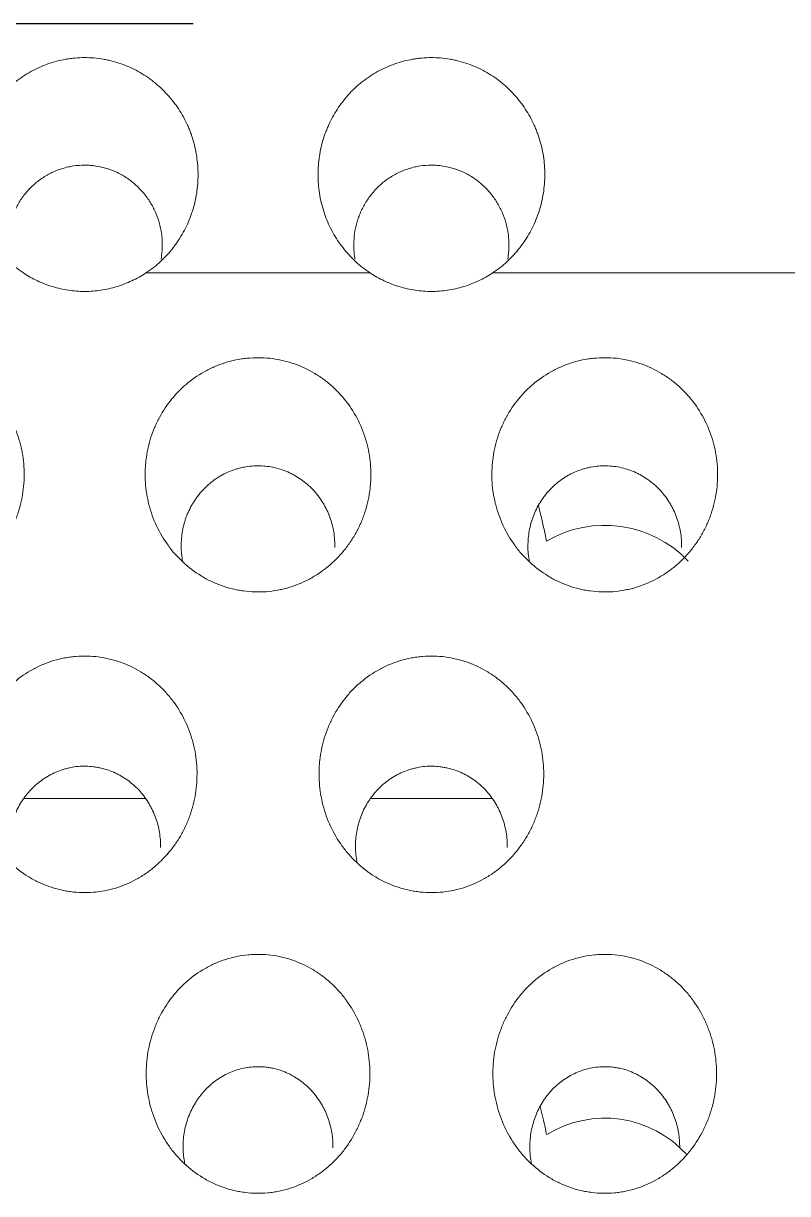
# Model space of a CAD drawing. Header units: inches. Extents: x 3778 to 56227, y -16914 to 35091.
# Drawn here: x 42425.09 to 42431.67, y -12669.03 to -12658.95 of the extents above; entities that cross this region are included whole.
import ezdxf

# ---------------------------------------------------------------- set-up
doc = ezdxf.new("R2010")
doc.units = ezdxf.units.IN
doc.header["$LTSCALE"] = 100
doc.header["$MEASUREMENT"] = 0
doc.linetypes.add('DH-HID2', pattern=[1.2, 0.8, -0.4])
doc.layers.add('2-con', color=2, linetype='Continuous')
doc.layers.add('FU-FURM', color=251, linetype='DH-HID2')
doc.layers.add('mark-B', color=2, linetype='Continuous', lineweight=20)

# ---------------------------------------------------------------- blocks, each defined once
blk = doc.blocks.new('cjscjdeh')
at = {"layer": 'FU-FURM', "color": 8}
blk.add_line((149349.517, 68184.885), (151549.517, 68184.885), dxfattribs=at)
blk = doc.blocks.new('무풍1WAY 대형')
at = {"layer": 'mark-B'}
for p, q in [((255.969, -413.326), (254.928, -413.326)), ((258.956, -413.326), (257.916, -413.326))]:
    blk.add_line(p, q, dxfattribs=at)
for centre, major_axis, start_param, end_param in [((253.954, -409.572), (0, -1.002), 5.467013, 6.822923), ((253.954, -414.633), (0, -1.045), 5.495241, 6.799449)]:
    blk.add_ellipse(centre, major_axis=major_axis, ratio=0.971746, start_param=start_param, end_param=end_param, dxfattribs=at)
for points, knots in [([(254.717, -410.329), (254.756, -410.383), (254.788, -410.439), (254.843, -410.556), (254.865, -410.617), (254.899, -410.744), (254.909, -410.808), (254.917, -410.905), (254.918, -410.938), (254.917, -410.987), (254.917, -411.003), (254.915, -411.036), (254.914, -411.052), (254.906, -411.133), (254.893, -411.197), (254.866, -411.29), (254.856, -411.321), (254.832, -411.382), (254.819, -411.412), (254.775, -411.5), (254.741, -411.555), (254.682, -411.632), (254.661, -411.657), (254.627, -411.693), (254.616, -411.705), (254.592, -411.727), (254.58, -411.739), (254.519, -411.792), (254.466, -411.83), (254.396, -411.87), (254.381, -411.878), (254.352, -411.893), (254.337, -411.9), (254.292, -411.92), (254.261, -411.931), (254.169, -411.961), (254.105, -411.974), (254.023, -411.981), (254.006, -411.983), (253.974, -411.984), (253.957, -411.984), (253.909, -411.983), (253.844, -411.979), (253.779, -411.968), (253.731, -411.956), (253.715, -411.952), (253.684, -411.943), (253.668, -411.938), (253.591, -411.911), (253.532, -411.883), (253.462, -411.841), (253.449, -411.832), (253.421, -411.814), (253.381, -411.785), (253.319, -411.733), (253.274, -411.686), (253.23, -411.637), (253.21, -411.611), (253.152, -411.532), (253.119, -411.476), (253.085, -411.402), (253.078, -411.387), (253.066, -411.357), (253.06, -411.342), (253.043, -411.295), (253.033, -411.264), (253.009, -411.17), (252.998, -411.106), (252.991, -411.008), (252.99, -410.975), (252.991, -410.91), (252.993, -410.877), (253.003, -410.781), (253.015, -410.717), (253.038, -410.638), (253.043, -410.622), (253.053, -410.591), (253.07, -410.545), (253.09, -410.501), (253.133, -410.414), (253.168, -410.359), (253.228, -410.28), (253.249, -410.255), (253.293, -410.208), (253.339, -410.162), (253.39, -410.122), (253.43, -410.093), (253.443, -410.084), (253.471, -410.066), (253.485, -410.057), (253.556, -410.017), (253.615, -409.99), (253.708, -409.96), (253.74, -409.952), (253.788, -409.942), (253.804, -409.939), (253.837, -409.934), (253.853, -409.932), (253.934, -409.925), (253.999, -409.925), (254.081, -409.936), (254.097, -409.938), (254.129, -409.944), (254.177, -409.954), (254.256, -409.977), (254.316, -410.002), (254.36, -410.023), (254.375, -410.03), (254.404, -410.046), (254.418, -410.054), (254.488, -410.097), (254.539, -410.137), (254.611, -410.204), (254.634, -410.227), (254.678, -410.277), (254.698, -410.302), (254.717, -410.329)], [0, 0, 0, 0, 0.03125, 0.03125, 0.0625, 0.0625, 0.09375, 0.09375, 0.109375, 0.109375, 0.117188, 0.117188, 0.125, 0.125, 0.15625, 0.15625, 0.171875, 0.171875, 0.1875, 0.1875, 0.21875, 0.21875, 0.234375, 0.234375, 0.242188, 0.242188, 0.25, 0.25, 0.28125, 0.28125, 0.289063, 0.289063, 0.296875, 0.296875, 0.3125, 0.3125, 0.34375, 0.34375, 0.351563, 0.351563, 0.359375, 0.359375, 0.375, 0.390625, 0.390625, 0.398438, 0.398438, 0.40625, 0.40625, 0.4375, 0.4375, 0.445313, 0.445313, 0.453125, 0.46875, 0.484375, 0.484375, 0.5, 0.5, 0.53125, 0.53125, 0.539063, 0.539063, 0.546875, 0.546875, 0.5625, 0.5625, 0.59375, 0.59375, 0.609375, 0.609375, 0.625, 0.625, 0.65625, 0.65625, 0.664063, 0.664063, 0.671875, 0.6875, 0.6875, 0.71875, 0.71875, 0.734375, 0.734375, 0.75, 0.765625, 0.765625, 0.773438, 0.773438, 0.78125, 0.78125, 0.8125, 0.8125, 0.828125, 0.828125, 0.835938, 0.835938, 0.84375, 0.84375, 0.875, 0.875, 0.882813, 0.882813, 0.890625, 0.90625, 0.921875, 0.921875, 0.929688, 0.929688, 0.9375, 0.9375, 0.96875, 0.96875, 0.984375, 0.984375, 1, 1, 1, 1]), ([(257.705, -410.329), (257.743, -410.383), (257.776, -410.439), (257.831, -410.556), (257.853, -410.617), (257.886, -410.744), (257.897, -410.808), (257.904, -410.905), (257.906, -410.938), (257.905, -410.987), (257.904, -411.003), (257.903, -411.036), (257.901, -411.052), (257.893, -411.133), (257.881, -411.197), (257.854, -411.29), (257.844, -411.321), (257.82, -411.382), (257.807, -411.412), (257.763, -411.5), (257.729, -411.555), (257.669, -411.632), (257.648, -411.657), (257.615, -411.693), (257.603, -411.705), (257.58, -411.727), (257.568, -411.739), (257.507, -411.792), (257.454, -411.83), (257.383, -411.87), (257.369, -411.878), (257.34, -411.893), (257.325, -411.9), (257.28, -411.92), (257.249, -411.931), (257.156, -411.961), (257.092, -411.974), (257.01, -411.981), (256.994, -411.983), (256.961, -411.984), (256.945, -411.984), (256.896, -411.983), (256.831, -411.979), (256.767, -411.968), (256.719, -411.956), (256.703, -411.952), (256.671, -411.943), (256.656, -411.938), (256.579, -411.911), (256.52, -411.883), (256.45, -411.841), (256.436, -411.832), (256.409, -411.814), (256.369, -411.785), (256.307, -411.733), (256.261, -411.686), (256.218, -411.637), (256.197, -411.611), (256.14, -411.532), (256.107, -411.476), (256.072, -411.402), (256.066, -411.387), (256.053, -411.357), (256.047, -411.342), (256.031, -411.295), (256.021, -411.264), (255.996, -411.17), (255.986, -411.106), (255.978, -411.008), (255.977, -410.975), (255.978, -410.91), (255.98, -410.877), (255.99, -410.781), (256.003, -410.717), (256.025, -410.638), (256.03, -410.622), (256.041, -410.591), (256.058, -410.545), (256.078, -410.501), (256.121, -410.414), (256.155, -410.359), (256.215, -410.28), (256.236, -410.255), (256.28, -410.208), (256.327, -410.162), (256.377, -410.122), (256.417, -410.093), (256.431, -410.084), (256.458, -410.066), (256.472, -410.057), (256.543, -410.017), (256.603, -409.99), (256.696, -409.96), (256.727, -409.952), (256.776, -409.942), (256.792, -409.939), (256.824, -409.934), (256.841, -409.932), (256.922, -409.925), (256.987, -409.925), (257.068, -409.936), (257.085, -409.938), (257.117, -409.944), (257.165, -409.954), (257.243, -409.977), (257.303, -410.002), (257.348, -410.023), (257.362, -410.03), (257.391, -410.046), (257.406, -410.054), (257.475, -410.097), (257.527, -410.137), (257.599, -410.204), (257.622, -410.227), (257.665, -410.277), (257.686, -410.302), (257.705, -410.329)], [0, 0, 0, 0, 0.03125, 0.03125, 0.0625, 0.0625, 0.09375, 0.09375, 0.109375, 0.109375, 0.117188, 0.117188, 0.125, 0.125, 0.15625, 0.15625, 0.171875, 0.171875, 0.1875, 0.1875, 0.21875, 0.21875, 0.234375, 0.234375, 0.242188, 0.242188, 0.25, 0.25, 0.28125, 0.28125, 0.289063, 0.289063, 0.296875, 0.296875, 0.3125, 0.3125, 0.34375, 0.34375, 0.351563, 0.351563, 0.359375, 0.359375, 0.375, 0.390625, 0.390625, 0.398438, 0.398438, 0.40625, 0.40625, 0.4375, 0.4375, 0.445313, 0.445313, 0.453125, 0.46875, 0.484375, 0.484375, 0.5, 0.5, 0.53125, 0.53125, 0.539062, 0.539062, 0.546875, 0.546875, 0.5625, 0.5625, 0.59375, 0.59375, 0.609375, 0.609375, 0.625, 0.625, 0.65625, 0.65625, 0.664063, 0.664063, 0.671875, 0.6875, 0.6875, 0.71875, 0.71875, 0.734375, 0.734375, 0.75, 0.765625, 0.765625, 0.773438, 0.773438, 0.78125, 0.78125, 0.8125, 0.8125, 0.828125, 0.828125, 0.835938, 0.835938, 0.84375, 0.84375, 0.875, 0.875, 0.882813, 0.882813, 0.890625, 0.90625, 0.921875, 0.921875, 0.929688, 0.929688, 0.9375, 0.9375, 0.96875, 0.96875, 0.984375, 0.984375, 1, 1, 1, 1]), ([(254.585, -410.18), (254.587, -410.187), (254.588, -410.194), (254.593, -410.222), (254.596, -410.244), (254.598, -410.277), (254.599, -410.288), (254.6, -410.31), (254.6, -410.321), (254.6, -410.376), (254.595, -410.419), (254.583, -410.483), (254.578, -410.505), (254.566, -410.547), (254.559, -410.568), (254.536, -410.629), (254.517, -410.668), (254.488, -410.715), (254.482, -410.724), (254.47, -410.742), (254.464, -410.751), (254.444, -410.777), (254.43, -410.794), (254.385, -410.842), (254.353, -410.871), (254.3, -410.91), (254.281, -410.922), (254.243, -410.944), (254.204, -410.964), (254.164, -410.98), (254.122, -410.993), (254.101, -410.999), (254.036, -411.013), (253.992, -411.017), (253.927, -411.017), (253.905, -411.015), (253.872, -411.011), (253.861, -411.01), (253.839, -411.006), (253.829, -411.004), (253.775, -410.992), (253.734, -410.977), (253.684, -410.954), (253.674, -410.949), (253.655, -410.938), (253.626, -410.922), (253.581, -410.891), (253.547, -410.863), (253.515, -410.833), (253.499, -410.818), (253.456, -410.768), (253.43, -410.733), (253.402, -410.686), (253.397, -410.676), (253.387, -410.657), (253.382, -410.647), (253.368, -410.617), (253.359, -410.597), (253.337, -410.535), (253.326, -410.493), (253.315, -410.428), (253.312, -410.406), (253.309, -410.362), (253.308, -410.34), (253.308, -410.318)], [0, 0, 0, 0, 0.009671, 0.009671, 0.038799, 0.038799, 0.053362, 0.053362, 0.067926, 0.067926, 0.12618, 0.12618, 0.155308, 0.155308, 0.184435, 0.184435, 0.24269, 0.24269, 0.257253, 0.257253, 0.271817, 0.271817, 0.300944, 0.300944, 0.359199, 0.359199, 0.388326, 0.388326, 0.417454, 0.446581, 0.446581, 0.475708, 0.475708, 0.533963, 0.533963, 0.56309, 0.56309, 0.577654, 0.577654, 0.592218, 0.592218, 0.650472, 0.650472, 0.665036, 0.665036, 0.6796, 0.708727, 0.737854, 0.737854, 0.766981, 0.766981, 0.825236, 0.825236, 0.8398, 0.8398, 0.854363, 0.854363, 0.883491, 0.883491, 0.941745, 0.941745, 0.970873, 0.970873, 1, 1, 1, 1]), ([(257.573, -410.18), (257.574, -410.187), (257.575, -410.194), (257.58, -410.222), (257.583, -410.244), (257.586, -410.277), (257.586, -410.288), (257.587, -410.31), (257.587, -410.321), (257.587, -410.376), (257.583, -410.419), (257.571, -410.483), (257.566, -410.505), (257.554, -410.547), (257.547, -410.568), (257.524, -410.629), (257.504, -410.668), (257.476, -410.715), (257.47, -410.724), (257.458, -410.742), (257.451, -410.751), (257.431, -410.777), (257.417, -410.794), (257.373, -410.842), (257.341, -410.871), (257.287, -410.91), (257.269, -410.922), (257.231, -410.944), (257.192, -410.964), (257.151, -410.98), (257.11, -410.993), (257.088, -410.999), (257.023, -411.013), (256.98, -411.017), (256.914, -411.017), (256.892, -411.015), (256.86, -411.011), (256.849, -411.01), (256.827, -411.006), (256.816, -411.004), (256.763, -410.992), (256.721, -410.977), (256.672, -410.954), (256.662, -410.949), (256.642, -410.938), (256.614, -410.922), (256.568, -410.891), (256.535, -410.863), (256.502, -410.833), (256.487, -410.818), (256.443, -410.768), (256.418, -410.733), (256.39, -410.686), (256.384, -410.676), (256.374, -410.657), (256.369, -410.647), (256.355, -410.617), (256.347, -410.597), (256.325, -410.535), (256.313, -410.493), (256.302, -410.428), (256.3, -410.406), (256.296, -410.362), (256.295, -410.34), (256.296, -410.318)], [0, 0, 0, 0, 0.009669, 0.009669, 0.038797, 0.038797, 0.053361, 0.053361, 0.067924, 0.067924, 0.126179, 0.126179, 0.155306, 0.155306, 0.184434, 0.184434, 0.242688, 0.242688, 0.257252, 0.257252, 0.271816, 0.271816, 0.300943, 0.300943, 0.359198, 0.359198, 0.388325, 0.388325, 0.417453, 0.44658, 0.44658, 0.475707, 0.475707, 0.533962, 0.533962, 0.563089, 0.563089, 0.577653, 0.577653, 0.592217, 0.592217, 0.650472, 0.650472, 0.665035, 0.665035, 0.679599, 0.708726, 0.737854, 0.737854, 0.766981, 0.766981, 0.825236, 0.825236, 0.839799, 0.839799, 0.854363, 0.854363, 0.883491, 0.883491, 0.941745, 0.941745, 0.970873, 0.970873, 1, 1, 1, 1]), ([(254.455, -410.432), (254.462, -410.465), (254.469, -410.499), (254.484, -410.563), (254.491, -410.595), (254.502, -410.64), (254.506, -410.655), (254.509, -410.669)], [0, 0, 0, 0, 0.403898, 0.403898, 0.807796, 0.807796, 1, 1, 1, 1]), ([(256.218, -412.919), (256.257, -412.972), (256.289, -413.028), (256.344, -413.145), (256.366, -413.206), (256.39, -413.301), (256.397, -413.333), (256.407, -413.397), (256.415, -413.461), (256.416, -413.526), (256.415, -413.574), (256.415, -413.591), (256.413, -413.623), (256.411, -413.639), (256.402, -413.72), (256.389, -413.784), (256.361, -413.876), (256.35, -413.907), (256.332, -413.952), (256.325, -413.967), (256.311, -413.997), (256.304, -414.011), (256.267, -414.083), (256.231, -414.137), (256.171, -414.213), (256.15, -414.238), (256.115, -414.273), (256.104, -414.284), (256.08, -414.307), (256.068, -414.317), (256.006, -414.37), (255.952, -414.406), (255.881, -414.445), (255.866, -414.453), (255.837, -414.467), (255.822, -414.474), (255.777, -414.493), (255.715, -414.515), (255.652, -414.53), (255.604, -414.539), (255.588, -414.542), (255.556, -414.546), (255.54, -414.548), (255.458, -414.555), (255.393, -414.553), (255.296, -414.54), (255.264, -414.534), (255.216, -414.523), (255.2, -414.519), (255.169, -414.509), (255.153, -414.504), (255.077, -414.477), (255.018, -414.45), (254.948, -414.407), (254.934, -414.398), (254.907, -414.38), (254.867, -414.351), (254.805, -414.299), (254.76, -414.253), (254.728, -414.216), (254.717, -414.204), (254.697, -414.178), (254.687, -414.165), (254.639, -414.099), (254.606, -414.043), (254.565, -413.955), (254.552, -413.925), (254.53, -413.864), (254.521, -413.833), (254.497, -413.738), (254.487, -413.675), (254.48, -413.577), (254.479, -413.544), (254.481, -413.479), (254.483, -413.447), (254.494, -413.351), (254.507, -413.288), (254.531, -413.209), (254.536, -413.194), (254.547, -413.163), (254.564, -413.118), (254.598, -413.044), (254.631, -412.988), (254.657, -412.948), (254.667, -412.934), (254.686, -412.908), (254.695, -412.895), (254.746, -412.83), (254.791, -412.784), (254.865, -412.721), (254.891, -412.701), (254.931, -412.673), (254.945, -412.664), (254.973, -412.647), (254.987, -412.639), (255.059, -412.599), (255.118, -412.574), (255.211, -412.546), (255.243, -412.538), (255.308, -412.526), (255.34, -412.521), (255.437, -412.513), (255.502, -412.515), (255.584, -412.526), (255.6, -412.528), (255.632, -412.534), (255.68, -412.544), (255.758, -412.568), (255.818, -412.593), (255.862, -412.614), (255.877, -412.621), (255.906, -412.637), (255.92, -412.645), (255.989, -412.688), (256.041, -412.727), (256.112, -412.794), (256.135, -412.818), (256.179, -412.867), (256.199, -412.893), (256.218, -412.919)], [0, 0, 0, 0, 0.03125, 0.03125, 0.0625, 0.0625, 0.078125, 0.078125, 0.09375, 0.109375, 0.109375, 0.117187, 0.117187, 0.125, 0.125, 0.15625, 0.15625, 0.171875, 0.171875, 0.179687, 0.179687, 0.1875, 0.1875, 0.21875, 0.21875, 0.234375, 0.234375, 0.242187, 0.242187, 0.25, 0.25, 0.28125, 0.28125, 0.289062, 0.289062, 0.296875, 0.296875, 0.3125, 0.328125, 0.328125, 0.335937, 0.335937, 0.34375, 0.34375, 0.375, 0.375, 0.390625, 0.390625, 0.398437, 0.398437, 0.40625, 0.40625, 0.4375, 0.4375, 0.445313, 0.445313, 0.453125, 0.46875, 0.484375, 0.484375, 0.492188, 0.492188, 0.5, 0.5, 0.53125, 0.53125, 0.546875, 0.546875, 0.5625, 0.5625, 0.59375, 0.59375, 0.609375, 0.609375, 0.625, 0.625, 0.65625, 0.65625, 0.664063, 0.664063, 0.671875, 0.6875, 0.703125, 0.703125, 0.710938, 0.710938, 0.71875, 0.71875, 0.75, 0.75, 0.765625, 0.765625, 0.773438, 0.773438, 0.78125, 0.78125, 0.8125, 0.8125, 0.828125, 0.828125, 0.84375, 0.84375, 0.875, 0.875, 0.882813, 0.882813, 0.890625, 0.90625, 0.921875, 0.921875, 0.929688, 0.929688, 0.9375, 0.9375, 0.96875, 0.96875, 0.984375, 0.984375, 1, 1, 1, 1]), ([(259.206, -412.919), (259.244, -412.972), (259.277, -413.028), (259.331, -413.145), (259.353, -413.206), (259.378, -413.301), (259.384, -413.333), (259.395, -413.397), (259.402, -413.461), (259.404, -413.526), (259.403, -413.574), (259.402, -413.591), (259.4, -413.623), (259.399, -413.639), (259.39, -413.72), (259.377, -413.784), (259.348, -413.876), (259.338, -413.907), (259.319, -413.952), (259.313, -413.967), (259.299, -413.997), (259.292, -414.011), (259.254, -414.083), (259.219, -414.137), (259.159, -414.213), (259.137, -414.238), (259.103, -414.273), (259.091, -414.284), (259.067, -414.307), (259.055, -414.317), (258.993, -414.37), (258.94, -414.406), (258.868, -414.445), (258.854, -414.453), (258.824, -414.467), (258.809, -414.474), (258.764, -414.493), (258.703, -414.515), (258.64, -414.53), (258.592, -414.539), (258.576, -414.542), (258.544, -414.546), (258.527, -414.548), (258.445, -414.555), (258.38, -414.553), (258.284, -414.54), (258.252, -414.534), (258.204, -414.523), (258.188, -414.519), (258.156, -414.509), (258.141, -414.504), (258.064, -414.477), (258.006, -414.45), (257.936, -414.407), (257.922, -414.398), (257.895, -414.38), (257.855, -414.351), (257.793, -414.299), (257.748, -414.253), (257.715, -414.216), (257.705, -414.204), (257.684, -414.178), (257.674, -414.165), (257.626, -414.099), (257.594, -414.043), (257.552, -413.955), (257.54, -413.925), (257.518, -413.864), (257.508, -413.833), (257.484, -413.738), (257.474, -413.675), (257.467, -413.577), (257.467, -413.544), (257.468, -413.479), (257.47, -413.447), (257.481, -413.351), (257.495, -413.288), (257.518, -413.209), (257.523, -413.194), (257.534, -413.163), (257.552, -413.118), (257.586, -413.044), (257.618, -412.988), (257.645, -412.948), (257.654, -412.934), (257.673, -412.908), (257.683, -412.895), (257.734, -412.83), (257.779, -412.784), (257.853, -412.721), (257.878, -412.701), (257.919, -412.673), (257.932, -412.664), (257.96, -412.647), (257.975, -412.639), (258.046, -412.599), (258.106, -412.574), (258.199, -412.546), (258.231, -412.538), (258.295, -412.526), (258.328, -412.521), (258.425, -412.513), (258.49, -412.515), (258.571, -412.526), (258.587, -412.528), (258.62, -412.534), (258.668, -412.544), (258.745, -412.568), (258.805, -412.593), (258.85, -412.614), (258.864, -412.621), (258.893, -412.637), (258.907, -412.645), (258.977, -412.688), (259.028, -412.727), (259.1, -412.794), (259.123, -412.818), (259.166, -412.867), (259.187, -412.893), (259.206, -412.919)], [0, 0, 0, 0, 0.03125, 0.03125, 0.0625, 0.0625, 0.078125, 0.078125, 0.09375, 0.109375, 0.109375, 0.117188, 0.117188, 0.125, 0.125, 0.15625, 0.15625, 0.171875, 0.171875, 0.179688, 0.179688, 0.1875, 0.1875, 0.21875, 0.21875, 0.234375, 0.234375, 0.242188, 0.242188, 0.25, 0.25, 0.28125, 0.28125, 0.289063, 0.289063, 0.296875, 0.296875, 0.3125, 0.328125, 0.328125, 0.335938, 0.335938, 0.34375, 0.34375, 0.375, 0.375, 0.390625, 0.390625, 0.398438, 0.398438, 0.40625, 0.40625, 0.4375, 0.4375, 0.445313, 0.445313, 0.453125, 0.46875, 0.484375, 0.484375, 0.492188, 0.492188, 0.5, 0.5, 0.53125, 0.53125, 0.546875, 0.546875, 0.5625, 0.5625, 0.59375, 0.59375, 0.609375, 0.609375, 0.625, 0.625, 0.65625, 0.65625, 0.664063, 0.664063, 0.671875, 0.6875, 0.703125, 0.703125, 0.710938, 0.710938, 0.71875, 0.71875, 0.75, 0.75, 0.765625, 0.765625, 0.773438, 0.773438, 0.78125, 0.78125, 0.8125, 0.8125, 0.828125, 0.828125, 0.84375, 0.84375, 0.875, 0.875, 0.882813, 0.882813, 0.890625, 0.90625, 0.921875, 0.921875, 0.929688, 0.929688, 0.9375, 0.9375, 0.96875, 0.96875, 0.984375, 0.984375, 1, 1, 1, 1]), ([(256.088, -412.771), (256.089, -412.778), (256.09, -412.786), (256.095, -412.815), (256.098, -412.837), (256.101, -412.881), (256.102, -412.903), (256.101, -412.969), (256.097, -413.012), (256.084, -413.077), (256.079, -413.098), (256.066, -413.141), (256.059, -413.162), (256.035, -413.223), (256.015, -413.262), (255.985, -413.308), (255.979, -413.317), (255.967, -413.335), (255.96, -413.344), (255.94, -413.37), (255.925, -413.387), (255.88, -413.435), (255.847, -413.463), (255.793, -413.501), (255.774, -413.513), (255.735, -413.535), (255.696, -413.554), (255.655, -413.569), (255.623, -413.579), (255.612, -413.582), (255.591, -413.587), (255.58, -413.59), (255.526, -413.601), (255.482, -413.605), (255.416, -413.604), (255.394, -413.602), (255.361, -413.598), (255.35, -413.596), (255.328, -413.592), (255.317, -413.59), (255.264, -413.578), (255.222, -413.563), (255.172, -413.54), (255.162, -413.535), (255.142, -413.525), (255.113, -413.508), (255.068, -413.478), (255.034, -413.449), (255.001, -413.42), (254.986, -413.404), (254.942, -413.354), (254.916, -413.319), (254.888, -413.272), (254.882, -413.262), (254.872, -413.243), (254.867, -413.233), (254.853, -413.203), (254.844, -413.182), (254.822, -413.121), (254.811, -413.078), (254.8, -413.013), (254.797, -412.991), (254.794, -412.947), (254.793, -412.925), (254.794, -412.903)], [0, 0, 0, 0, 0.010161, 0.010161, 0.039274, 0.039274, 0.068387, 0.068387, 0.126613, 0.126613, 0.155725, 0.155725, 0.184838, 0.184838, 0.243064, 0.243064, 0.257621, 0.257621, 0.272177, 0.272177, 0.30129, 0.30129, 0.359516, 0.359516, 0.388629, 0.388629, 0.417742, 0.446855, 0.446855, 0.461411, 0.461411, 0.475968, 0.475968, 0.534193, 0.534193, 0.563306, 0.563306, 0.577863, 0.577863, 0.592419, 0.592419, 0.650645, 0.650645, 0.665201, 0.665201, 0.679758, 0.708871, 0.737984, 0.737984, 0.767097, 0.767097, 0.825323, 0.825323, 0.839879, 0.839879, 0.854435, 0.854435, 0.883548, 0.883548, 0.941774, 0.941774, 0.970887, 0.970887, 1, 1, 1, 1]), ([(259.075, -412.771), (259.077, -412.778), (259.078, -412.786), (259.083, -412.815), (259.086, -412.837), (259.089, -412.881), (259.09, -412.903), (259.089, -412.969), (259.084, -413.012), (259.072, -413.077), (259.066, -413.098), (259.054, -413.141), (259.047, -413.162), (259.022, -413.223), (259.002, -413.262), (258.973, -413.308), (258.967, -413.317), (258.954, -413.335), (258.948, -413.344), (258.927, -413.37), (258.913, -413.387), (258.867, -413.435), (258.834, -413.463), (258.78, -413.501), (258.761, -413.513), (258.723, -413.535), (258.683, -413.554), (258.642, -413.569), (258.611, -413.579), (258.6, -413.582), (258.579, -413.587), (258.568, -413.59), (258.513, -413.601), (258.469, -413.605), (258.403, -413.604), (258.381, -413.602), (258.348, -413.598), (258.337, -413.596), (258.315, -413.592), (258.305, -413.59), (258.251, -413.578), (258.21, -413.563), (258.159, -413.54), (258.149, -413.535), (258.13, -413.525), (258.101, -413.508), (258.055, -413.478), (258.022, -413.449), (257.989, -413.42), (257.973, -413.404), (257.929, -413.354), (257.903, -413.319), (257.875, -413.272), (257.87, -413.262), (257.86, -413.243), (257.855, -413.233), (257.84, -413.203), (257.832, -413.182), (257.809, -413.121), (257.798, -413.078), (257.787, -413.013), (257.785, -412.991), (257.781, -412.947), (257.781, -412.925), (257.781, -412.903)], [0, 0, 0, 0, 0.010161, 0.010161, 0.039274, 0.039274, 0.068387, 0.068387, 0.126613, 0.126613, 0.155725, 0.155725, 0.184838, 0.184838, 0.243064, 0.243064, 0.257621, 0.257621, 0.272177, 0.272177, 0.30129, 0.30129, 0.359516, 0.359516, 0.388629, 0.388629, 0.417742, 0.446855, 0.446855, 0.461411, 0.461411, 0.475968, 0.475968, 0.534193, 0.534193, 0.563306, 0.563306, 0.577863, 0.577863, 0.592419, 0.592419, 0.650645, 0.650645, 0.665201, 0.665201, 0.679758, 0.708871, 0.737984, 0.737984, 0.767097, 0.767097, 0.825323, 0.825323, 0.839879, 0.839879, 0.854435, 0.854435, 0.883548, 0.883548, 0.941774, 0.941774, 0.970887, 0.970887, 1, 1, 1, 1]), ([(254.73, -415.506), (254.768, -415.559), (254.801, -415.615), (254.855, -415.731), (254.877, -415.791), (254.898, -415.87), (254.901, -415.886), (254.908, -415.918), (254.917, -415.966), (254.926, -416.045), (254.927, -416.11), (254.926, -416.158), (254.925, -416.174), (254.923, -416.207), (254.921, -416.223), (254.912, -416.304), (254.898, -416.366), (254.869, -416.458), (254.858, -416.489), (254.839, -416.534), (254.832, -416.548), (254.818, -416.578), (254.811, -416.592), (254.773, -416.663), (254.737, -416.717), (254.675, -416.792), (254.653, -416.816), (254.607, -416.862), (254.583, -416.884), (254.508, -416.945), (254.454, -416.981), (254.368, -417.026), (254.338, -417.04), (254.278, -417.065), (254.216, -417.086), (254.153, -417.101), (254.105, -417.109), (254.089, -417.112), (254.057, -417.116), (254.04, -417.117), (253.958, -417.123), (253.894, -417.122), (253.797, -417.109), (253.765, -417.103), (253.717, -417.091), (253.701, -417.087), (253.67, -417.078), (253.655, -417.073), (253.578, -417.046), (253.519, -417.018), (253.45, -416.976), (253.436, -416.967), (253.409, -416.949), (253.369, -416.921), (253.307, -416.869), (253.261, -416.823), (253.229, -416.787), (253.218, -416.774), (253.198, -416.749), (253.188, -416.736), (253.14, -416.67), (253.107, -416.615), (253.066, -416.527), (253.053, -416.497), (253.031, -416.436), (253.022, -416.405), (252.998, -416.311), (252.988, -416.248), (252.981, -416.151), (252.981, -416.118), (252.983, -416.053), (252.985, -416.021), (252.997, -415.926), (253.01, -415.863), (253.035, -415.785), (253.04, -415.77), (253.051, -415.739), (253.069, -415.694), (253.104, -415.621), (253.137, -415.566), (253.164, -415.526), (253.174, -415.513), (253.193, -415.486), (253.203, -415.473), (253.255, -415.41), (253.3, -415.364), (253.375, -415.303), (253.401, -415.284), (253.442, -415.256), (253.456, -415.248), (253.484, -415.231), (253.498, -415.223), (253.57, -415.185), (253.63, -415.16), (253.708, -415.137), (253.723, -415.133), (253.755, -415.126), (253.771, -415.122), (253.82, -415.114), (253.852, -415.109), (253.949, -415.102), (254.014, -415.104), (254.095, -415.115), (254.112, -415.118), (254.144, -415.124), (254.191, -415.134), (254.269, -415.157), (254.329, -415.182), (254.373, -415.203), (254.388, -415.211), (254.417, -415.226), (254.431, -415.235), (254.5, -415.277), (254.552, -415.316), (254.624, -415.382), (254.647, -415.406), (254.69, -415.454), (254.71, -415.48), (254.73, -415.506)], [0, 0, 0, 0, 0.03125, 0.03125, 0.0625, 0.0625, 0.070313, 0.070313, 0.078125, 0.09375, 0.109375, 0.109375, 0.117187, 0.117187, 0.125, 0.125, 0.15625, 0.15625, 0.171875, 0.171875, 0.179687, 0.179687, 0.1875, 0.1875, 0.21875, 0.21875, 0.234375, 0.234375, 0.25, 0.25, 0.28125, 0.28125, 0.296875, 0.296875, 0.3125, 0.328125, 0.328125, 0.335937, 0.335937, 0.34375, 0.34375, 0.375, 0.375, 0.390625, 0.390625, 0.398438, 0.398438, 0.40625, 0.40625, 0.4375, 0.4375, 0.445313, 0.445313, 0.453125, 0.46875, 0.484375, 0.484375, 0.492188, 0.492188, 0.5, 0.5, 0.53125, 0.53125, 0.546875, 0.546875, 0.5625, 0.5625, 0.59375, 0.59375, 0.609375, 0.609375, 0.625, 0.625, 0.65625, 0.65625, 0.664063, 0.664063, 0.671875, 0.6875, 0.703125, 0.703125, 0.710938, 0.710938, 0.71875, 0.71875, 0.75, 0.75, 0.765625, 0.765625, 0.773438, 0.773438, 0.78125, 0.78125, 0.8125, 0.8125, 0.820313, 0.820313, 0.828125, 0.828125, 0.84375, 0.84375, 0.875, 0.875, 0.882812, 0.882812, 0.890625, 0.90625, 0.921875, 0.921875, 0.929688, 0.929688, 0.9375, 0.9375, 0.96875, 0.96875, 0.984375, 0.984375, 1, 1, 1, 1]), ([(257.717, -415.506), (257.756, -415.559), (257.788, -415.615), (257.843, -415.731), (257.865, -415.791), (257.885, -415.87), (257.889, -415.886), (257.895, -415.918), (257.904, -415.966), (257.913, -416.045), (257.915, -416.11), (257.913, -416.158), (257.913, -416.174), (257.91, -416.207), (257.909, -416.223), (257.899, -416.304), (257.886, -416.366), (257.857, -416.458), (257.846, -416.489), (257.827, -416.534), (257.82, -416.548), (257.806, -416.578), (257.798, -416.592), (257.76, -416.663), (257.724, -416.717), (257.663, -416.792), (257.641, -416.816), (257.595, -416.862), (257.571, -416.884), (257.496, -416.945), (257.442, -416.981), (257.355, -417.026), (257.326, -417.04), (257.265, -417.065), (257.204, -417.086), (257.141, -417.101), (257.093, -417.109), (257.077, -417.112), (257.044, -417.116), (257.028, -417.117), (256.946, -417.123), (256.881, -417.122), (256.785, -417.109), (256.753, -417.103), (256.705, -417.091), (256.689, -417.087), (256.658, -417.078), (256.642, -417.073), (256.566, -417.046), (256.507, -417.018), (256.437, -416.976), (256.423, -416.967), (256.396, -416.949), (256.356, -416.921), (256.294, -416.869), (256.249, -416.823), (256.216, -416.787), (256.206, -416.774), (256.185, -416.749), (256.175, -416.736), (256.127, -416.67), (256.094, -416.615), (256.053, -416.527), (256.041, -416.497), (256.019, -416.436), (256.009, -416.405), (255.985, -416.311), (255.975, -416.248), (255.969, -416.151), (255.968, -416.118), (255.97, -416.053), (255.973, -416.021), (255.984, -415.926), (255.998, -415.863), (256.022, -415.785), (256.028, -415.77), (256.039, -415.739), (256.057, -415.694), (256.092, -415.621), (256.125, -415.566), (256.152, -415.526), (256.161, -415.513), (256.181, -415.486), (256.191, -415.473), (256.242, -415.41), (256.288, -415.364), (256.363, -415.303), (256.389, -415.284), (256.429, -415.256), (256.443, -415.248), (256.471, -415.231), (256.485, -415.223), (256.557, -415.185), (256.617, -415.16), (256.695, -415.137), (256.711, -415.133), (256.743, -415.126), (256.759, -415.122), (256.807, -415.114), (256.84, -415.109), (256.937, -415.102), (257.002, -415.104), (257.083, -415.115), (257.099, -415.118), (257.131, -415.124), (257.179, -415.134), (257.257, -415.157), (257.317, -415.182), (257.361, -415.203), (257.376, -415.211), (257.404, -415.226), (257.418, -415.235), (257.488, -415.277), (257.54, -415.316), (257.611, -415.382), (257.634, -415.406), (257.678, -415.454), (257.698, -415.48), (257.717, -415.506)], [0, 0, 0, 0, 0.03125, 0.03125, 0.0625, 0.0625, 0.070313, 0.070313, 0.078125, 0.09375, 0.109375, 0.109375, 0.117188, 0.117188, 0.125, 0.125, 0.15625, 0.15625, 0.171875, 0.171875, 0.179687, 0.179687, 0.1875, 0.1875, 0.21875, 0.21875, 0.234375, 0.234375, 0.25, 0.25, 0.28125, 0.28125, 0.296875, 0.296875, 0.3125, 0.328125, 0.328125, 0.335938, 0.335938, 0.34375, 0.34375, 0.375, 0.375, 0.390625, 0.390625, 0.398437, 0.398437, 0.40625, 0.40625, 0.4375, 0.4375, 0.445313, 0.445313, 0.453125, 0.46875, 0.484375, 0.484375, 0.492188, 0.492188, 0.5, 0.5, 0.53125, 0.53125, 0.546875, 0.546875, 0.5625, 0.5625, 0.59375, 0.59375, 0.609375, 0.609375, 0.625, 0.625, 0.65625, 0.65625, 0.664062, 0.664062, 0.671875, 0.6875, 0.703125, 0.703125, 0.710937, 0.710937, 0.71875, 0.71875, 0.75, 0.75, 0.765625, 0.765625, 0.773437, 0.773437, 0.78125, 0.78125, 0.8125, 0.8125, 0.820312, 0.820312, 0.828125, 0.828125, 0.84375, 0.84375, 0.875, 0.875, 0.882812, 0.882812, 0.890625, 0.90625, 0.921875, 0.921875, 0.929687, 0.929687, 0.9375, 0.9375, 0.96875, 0.96875, 0.984375, 0.984375, 1, 1, 1, 1]), ([(260.705, -415.506), (260.743, -415.559), (260.776, -415.615), (260.83, -415.731), (260.852, -415.791), (260.873, -415.87), (260.876, -415.886), (260.883, -415.918), (260.892, -415.966), (260.901, -416.045), (260.902, -416.11), (260.901, -416.158), (260.9, -416.174), (260.898, -416.207), (260.896, -416.223), (260.887, -416.304), (260.873, -416.366), (260.844, -416.458), (260.833, -416.489), (260.814, -416.534), (260.807, -416.548), (260.793, -416.578), (260.786, -416.592), (260.748, -416.663), (260.712, -416.717), (260.65, -416.792), (260.629, -416.816), (260.582, -416.862), (260.558, -416.884), (260.483, -416.945), (260.429, -416.981), (260.343, -417.026), (260.313, -417.04), (260.253, -417.065), (260.191, -417.086), (260.128, -417.101), (260.08, -417.109), (260.064, -417.112), (260.032, -417.116), (260.015, -417.117), (259.934, -417.123), (259.869, -417.122), (259.772, -417.109), (259.74, -417.103), (259.692, -417.091), (259.676, -417.087), (259.645, -417.078), (259.63, -417.073), (259.553, -417.046), (259.495, -417.018), (259.425, -416.976), (259.411, -416.967), (259.384, -416.949), (259.344, -416.921), (259.282, -416.869), (259.236, -416.823), (259.204, -416.787), (259.193, -416.774), (259.173, -416.749), (259.163, -416.736), (259.115, -416.67), (259.082, -416.615), (259.041, -416.527), (259.028, -416.497), (259.006, -416.436), (258.997, -416.405), (258.973, -416.311), (258.963, -416.248), (258.957, -416.151), (258.956, -416.118), (258.958, -416.053), (258.96, -416.021), (258.972, -415.926), (258.985, -415.863), (259.01, -415.785), (259.015, -415.77), (259.027, -415.739), (259.044, -415.694), (259.079, -415.621), (259.112, -415.566), (259.139, -415.526), (259.149, -415.513), (259.168, -415.486), (259.178, -415.473), (259.23, -415.41), (259.275, -415.364), (259.35, -415.303), (259.376, -415.284), (259.417, -415.256), (259.431, -415.248), (259.459, -415.231), (259.473, -415.223), (259.545, -415.185), (259.605, -415.16), (259.683, -415.137), (259.698, -415.133), (259.73, -415.126), (259.746, -415.122), (259.795, -415.114), (259.827, -415.109), (259.924, -415.102), (259.989, -415.104), (260.07, -415.115), (260.087, -415.118), (260.119, -415.124), (260.166, -415.134), (260.244, -415.157), (260.304, -415.182), (260.348, -415.203), (260.363, -415.211), (260.392, -415.226), (260.406, -415.235), (260.475, -415.277), (260.527, -415.316), (260.599, -415.382), (260.622, -415.406), (260.665, -415.454), (260.686, -415.48), (260.705, -415.506)], [0, 0, 0, 0, 0.03125, 0.03125, 0.0625, 0.0625, 0.070312, 0.070312, 0.078125, 0.09375, 0.109375, 0.109375, 0.117187, 0.117187, 0.125, 0.125, 0.15625, 0.15625, 0.171875, 0.171875, 0.179687, 0.179687, 0.1875, 0.1875, 0.21875, 0.21875, 0.234375, 0.234375, 0.25, 0.25, 0.28125, 0.28125, 0.296875, 0.296875, 0.3125, 0.328125, 0.328125, 0.335937, 0.335937, 0.34375, 0.34375, 0.375, 0.375, 0.390625, 0.390625, 0.398437, 0.398437, 0.40625, 0.40625, 0.4375, 0.4375, 0.445312, 0.445312, 0.453125, 0.46875, 0.484375, 0.484375, 0.492187, 0.492187, 0.5, 0.5, 0.53125, 0.53125, 0.546875, 0.546875, 0.5625, 0.5625, 0.59375, 0.59375, 0.609375, 0.609375, 0.625, 0.625, 0.65625, 0.65625, 0.664062, 0.664062, 0.671875, 0.6875, 0.703125, 0.703125, 0.710937, 0.710937, 0.71875, 0.71875, 0.75, 0.75, 0.765625, 0.765625, 0.773437, 0.773437, 0.78125, 0.78125, 0.8125, 0.8125, 0.820312, 0.820312, 0.828125, 0.828125, 0.84375, 0.84375, 0.875, 0.875, 0.882812, 0.882812, 0.890625, 0.90625, 0.921875, 0.921875, 0.929687, 0.929687, 0.9375, 0.9375, 0.96875, 0.96875, 0.984375, 0.984375, 1, 1, 1, 1]), ([(254.602, -415.362), (254.604, -415.369), (254.605, -415.377), (254.61, -415.406), (254.613, -415.428), (254.616, -415.472), (254.616, -415.494), (254.615, -415.56), (254.61, -415.604), (254.597, -415.668), (254.592, -415.69), (254.582, -415.722), (254.578, -415.732), (254.571, -415.753), (254.567, -415.763), (254.546, -415.814), (254.526, -415.853), (254.496, -415.899), (254.489, -415.908), (254.476, -415.926), (254.469, -415.935), (254.449, -415.961), (254.434, -415.977), (254.388, -416.025), (254.354, -416.053), (254.308, -416.084), (254.299, -416.09), (254.28, -416.102), (254.251, -416.118), (254.201, -416.142), (254.159, -416.157), (254.127, -416.166), (254.117, -416.169), (254.095, -416.175), (254.084, -416.177), (254.029, -416.187), (253.985, -416.191), (253.919, -416.19), (253.897, -416.188), (253.852, -416.183), (253.83, -416.179), (253.766, -416.164), (253.724, -416.149), (253.673, -416.126), (253.663, -416.121), (253.644, -416.11), (253.614, -416.094), (253.569, -416.063), (253.534, -416.035), (253.502, -416.006), (253.486, -415.99), (253.441, -415.941), (253.415, -415.905), (253.387, -415.858), (253.381, -415.848), (253.371, -415.829), (253.366, -415.819), (253.351, -415.789), (253.343, -415.768), (253.32, -415.707), (253.309, -415.664), (253.298, -415.599), (253.295, -415.576), (253.292, -415.532), (253.291, -415.51), (253.292, -415.488)], [0, 0, 0, 0, 0.010045, 0.010045, 0.039161, 0.039161, 0.068278, 0.068278, 0.12651, 0.12651, 0.155626, 0.155626, 0.170185, 0.170185, 0.184743, 0.184743, 0.242975, 0.242975, 0.257534, 0.257534, 0.272092, 0.272092, 0.301208, 0.301208, 0.359441, 0.359441, 0.373999, 0.373999, 0.388557, 0.417673, 0.44679, 0.44679, 0.461348, 0.461348, 0.475906, 0.475906, 0.534139, 0.534139, 0.563255, 0.563255, 0.592371, 0.592371, 0.650604, 0.650604, 0.665162, 0.665162, 0.67972, 0.708837, 0.737953, 0.737953, 0.767069, 0.767069, 0.825302, 0.825302, 0.83986, 0.83986, 0.854418, 0.854418, 0.883535, 0.883535, 0.941767, 0.941767, 0.970884, 0.970884, 1, 1, 1, 1]), ([(257.59, -415.362), (257.591, -415.369), (257.593, -415.377), (257.597, -415.406), (257.6, -415.428), (257.603, -415.472), (257.604, -415.494), (257.603, -415.56), (257.598, -415.604), (257.585, -415.668), (257.579, -415.69), (257.57, -415.722), (257.566, -415.732), (257.559, -415.753), (257.555, -415.763), (257.534, -415.814), (257.513, -415.853), (257.483, -415.899), (257.477, -415.908), (257.464, -415.926), (257.457, -415.935), (257.436, -415.961), (257.421, -415.977), (257.375, -416.025), (257.342, -416.053), (257.296, -416.084), (257.286, -416.09), (257.267, -416.102), (257.238, -416.118), (257.188, -416.142), (257.147, -416.157), (257.115, -416.166), (257.104, -416.169), (257.083, -416.175), (257.072, -416.177), (257.017, -416.187), (256.973, -416.191), (256.906, -416.19), (256.884, -416.188), (256.84, -416.183), (256.818, -416.179), (256.753, -416.164), (256.711, -416.149), (256.661, -416.126), (256.651, -416.121), (256.631, -416.11), (256.602, -416.094), (256.556, -416.063), (256.522, -416.035), (256.489, -416.006), (256.473, -415.99), (256.429, -415.941), (256.403, -415.905), (256.374, -415.858), (256.369, -415.848), (256.358, -415.829), (256.353, -415.819), (256.339, -415.789), (256.33, -415.768), (256.308, -415.707), (256.296, -415.664), (256.285, -415.599), (256.283, -415.576), (256.28, -415.532), (256.279, -415.51), (256.28, -415.488)], [0, 0, 0, 0, 0.010045, 0.010045, 0.039161, 0.039161, 0.068278, 0.068278, 0.12651, 0.12651, 0.155627, 0.155627, 0.170185, 0.170185, 0.184743, 0.184743, 0.242976, 0.242976, 0.257534, 0.257534, 0.272092, 0.272092, 0.301208, 0.301208, 0.359441, 0.359441, 0.373999, 0.373999, 0.388557, 0.417674, 0.44679, 0.44679, 0.461348, 0.461348, 0.475906, 0.475906, 0.534139, 0.534139, 0.563255, 0.563255, 0.592372, 0.592372, 0.650604, 0.650604, 0.665162, 0.665162, 0.67972, 0.708837, 0.737953, 0.737953, 0.767069, 0.767069, 0.825302, 0.825302, 0.83986, 0.83986, 0.854418, 0.854418, 0.883535, 0.883535, 0.941767, 0.941767, 0.970884, 0.970884, 1, 1, 1, 1]), ([(254.455, -415.542), (254.464, -415.582), (254.472, -415.621), (254.489, -415.697), (254.498, -415.735), (254.512, -415.796), (254.519, -415.821), (254.525, -415.845)], [0, 0, 0, 0, 0.368579, 0.368579, 0.737158, 0.737158, 1, 1, 1, 1]), ([(255.976, -417.851), (255.937, -417.826), (255.897, -417.803), (255.833, -417.773), (255.811, -417.764), (255.768, -417.747), (255.746, -417.74), (255.679, -417.719), (255.634, -417.709), (255.565, -417.699), (255.541, -417.696), (255.494, -417.693), (255.471, -417.692), (255.401, -417.692), (255.355, -417.695), (255.286, -417.706), (255.263, -417.71), (255.217, -417.72), (255.194, -417.726), (255.127, -417.747), (255.04, -417.78), (254.959, -417.826), (254.92, -417.851)], [0, 0, 0, 0, 0.125, 0.125, 0.1875, 0.1875, 0.25, 0.25, 0.375, 0.375, 0.4375, 0.4375, 0.5, 0.5, 0.625, 0.625, 0.6875, 0.6875, 0.75, 0.75, 0.875, 1, 1, 1, 1]), ([(258.963, -417.851), (258.925, -417.826), (258.884, -417.803), (258.821, -417.773), (258.799, -417.764), (258.755, -417.747), (258.733, -417.74), (258.667, -417.719), (258.621, -417.709), (258.552, -417.699), (258.529, -417.696), (258.482, -417.693), (258.458, -417.692), (258.388, -417.692), (258.342, -417.695), (258.273, -417.706), (258.25, -417.71), (258.204, -417.72), (258.182, -417.726), (258.114, -417.747), (258.028, -417.78), (257.946, -417.826), (257.907, -417.851)], [0, 0, 0, 0, 0.125, 0.125, 0.1875, 0.1875, 0.25, 0.25, 0.375, 0.375, 0.4375, 0.4375, 0.5, 0.5, 0.625, 0.625, 0.6875, 0.6875, 0.75, 0.75, 0.875, 1, 1, 1, 1]), ([(255.976, -417.851), (256.021, -417.881), (256.063, -417.914), (256.14, -417.986), (256.176, -418.025), (256.225, -418.088), (256.241, -418.109), (256.27, -418.154), (256.284, -418.177), (256.323, -418.247), (256.345, -418.295), (256.372, -418.37), (256.38, -418.395), (256.394, -418.447), (256.401, -418.473), (256.416, -418.551), (256.422, -418.603), (256.425, -418.682), (256.425, -418.709), (256.423, -418.762), (256.421, -418.789), (256.412, -418.868), (256.402, -418.92), (256.382, -418.997), (256.374, -419.022), (256.36, -419.059), (256.355, -419.072), (256.345, -419.097), (256.34, -419.109), (256.313, -419.17), (256.287, -419.217), (256.229, -419.305), (256.197, -419.347), (256.152, -419.397), (256.143, -419.407), (256.124, -419.426), (256.095, -419.454), (256.065, -419.48), (256.002, -419.529), (255.958, -419.559), (255.888, -419.598), (255.863, -419.61), (255.814, -419.632), (255.789, -419.642), (255.714, -419.668), (255.662, -419.682), (255.596, -419.693), (255.583, -419.695), (255.556, -419.699), (255.543, -419.7), (255.502, -419.704), (255.476, -419.705), (255.395, -419.705), (255.342, -419.701), (255.276, -419.689), (255.263, -419.687), (255.236, -419.681), (255.223, -419.678), (255.184, -419.668), (255.158, -419.66), (255.083, -419.634), (255.034, -419.612), (254.964, -419.573), (254.94, -419.559), (254.896, -419.529), (254.874, -419.514), (254.811, -419.464), (254.772, -419.428), (254.718, -419.369), (254.701, -419.348), (254.668, -419.306), (254.653, -419.284), (254.609, -419.218), (254.583, -419.171), (254.556, -419.111), (254.551, -419.098), (254.541, -419.073), (254.536, -419.061), (254.522, -419.023), (254.514, -418.998), (254.493, -418.921), (254.483, -418.869), (254.474, -418.79), (254.472, -418.764), (254.47, -418.71), (254.47, -418.684), (254.473, -418.604), (254.48, -418.552), (254.495, -418.474), (254.501, -418.448), (254.515, -418.397), (254.523, -418.371), (254.551, -418.296), (254.572, -418.248), (254.611, -418.178), (254.624, -418.155), (254.646, -418.122), (254.654, -418.111), (254.67, -418.089), (254.678, -418.079), (254.719, -418.026), (254.755, -417.986), (254.833, -417.914), (254.875, -417.881), (254.92, -417.851)], [0, 0, 0, 0, 0.03125, 0.03125, 0.0625, 0.0625, 0.078125, 0.078125, 0.09375, 0.09375, 0.125, 0.125, 0.140625, 0.140625, 0.15625, 0.15625, 0.1875, 0.1875, 0.203125, 0.203125, 0.21875, 0.21875, 0.25, 0.25, 0.265625, 0.265625, 0.273437, 0.273437, 0.28125, 0.28125, 0.3125, 0.3125, 0.34375, 0.34375, 0.351562, 0.351562, 0.359375, 0.375, 0.375, 0.40625, 0.40625, 0.421875, 0.421875, 0.4375, 0.4375, 0.46875, 0.46875, 0.476563, 0.476563, 0.484375, 0.484375, 0.5, 0.5, 0.53125, 0.53125, 0.539063, 0.539063, 0.546875, 0.546875, 0.5625, 0.5625, 0.59375, 0.59375, 0.609375, 0.609375, 0.625, 0.625, 0.65625, 0.65625, 0.671875, 0.671875, 0.6875, 0.6875, 0.71875, 0.71875, 0.726563, 0.726563, 0.734375, 0.734375, 0.75, 0.75, 0.78125, 0.78125, 0.796875, 0.796875, 0.8125, 0.8125, 0.84375, 0.84375, 0.859375, 0.859375, 0.875, 0.875, 0.90625, 0.90625, 0.921875, 0.921875, 0.929688, 0.929688, 0.9375, 0.9375, 0.96875, 0.96875, 1, 1, 1, 1]), ([(258.963, -417.851), (259.008, -417.881), (259.05, -417.914), (259.128, -417.986), (259.163, -418.025), (259.213, -418.088), (259.228, -418.109), (259.258, -418.154), (259.272, -418.177), (259.31, -418.247), (259.332, -418.295), (259.359, -418.37), (259.368, -418.395), (259.382, -418.447), (259.388, -418.473), (259.403, -418.551), (259.41, -418.603), (259.413, -418.682), (259.413, -418.709), (259.411, -418.762), (259.409, -418.789), (259.4, -418.868), (259.39, -418.92), (259.369, -418.997), (259.361, -419.022), (259.348, -419.059), (259.343, -419.072), (259.333, -419.097), (259.328, -419.109), (259.3, -419.17), (259.275, -419.217), (259.217, -419.305), (259.184, -419.347), (259.139, -419.397), (259.13, -419.407), (259.111, -419.426), (259.082, -419.454), (259.052, -419.48), (258.99, -419.529), (258.945, -419.559), (258.875, -419.598), (258.851, -419.61), (258.802, -419.632), (258.777, -419.642), (258.702, -419.668), (258.65, -419.682), (258.584, -419.693), (258.571, -419.695), (258.544, -419.699), (258.53, -419.7), (258.49, -419.704), (258.463, -419.705), (258.383, -419.705), (258.33, -419.701), (258.264, -419.689), (258.25, -419.687), (258.224, -419.681), (258.211, -419.678), (258.172, -419.668), (258.146, -419.66), (258.07, -419.634), (258.022, -419.612), (257.951, -419.573), (257.928, -419.559), (257.883, -419.529), (257.862, -419.514), (257.799, -419.464), (257.76, -419.428), (257.706, -419.369), (257.688, -419.348), (257.656, -419.306), (257.64, -419.284), (257.596, -419.218), (257.571, -419.171), (257.543, -419.111), (257.538, -419.098), (257.528, -419.073), (257.523, -419.061), (257.51, -419.023), (257.502, -418.998), (257.481, -418.921), (257.471, -418.869), (257.462, -418.79), (257.46, -418.764), (257.458, -418.71), (257.458, -418.684), (257.461, -418.604), (257.467, -418.552), (257.482, -418.474), (257.488, -418.448), (257.503, -418.397), (257.511, -418.371), (257.538, -418.296), (257.56, -418.248), (257.598, -418.178), (257.612, -418.155), (257.634, -418.122), (257.641, -418.111), (257.657, -418.089), (257.665, -418.079), (257.706, -418.026), (257.742, -417.986), (257.82, -417.914), (257.862, -417.881), (257.907, -417.851)], [0, 0, 0, 0, 0.03125, 0.03125, 0.0625, 0.0625, 0.078125, 0.078125, 0.09375, 0.09375, 0.125, 0.125, 0.140625, 0.140625, 0.15625, 0.15625, 0.1875, 0.1875, 0.203125, 0.203125, 0.21875, 0.21875, 0.25, 0.25, 0.265625, 0.265625, 0.273437, 0.273437, 0.28125, 0.28125, 0.3125, 0.3125, 0.34375, 0.34375, 0.351562, 0.351562, 0.359375, 0.375, 0.375, 0.40625, 0.40625, 0.421875, 0.421875, 0.4375, 0.4375, 0.46875, 0.46875, 0.476562, 0.476562, 0.484375, 0.484375, 0.5, 0.5, 0.53125, 0.53125, 0.539062, 0.539062, 0.546875, 0.546875, 0.5625, 0.5625, 0.59375, 0.59375, 0.609375, 0.609375, 0.625, 0.625, 0.65625, 0.65625, 0.671875, 0.671875, 0.6875, 0.6875, 0.71875, 0.71875, 0.726563, 0.726563, 0.734375, 0.734375, 0.75, 0.75, 0.78125, 0.78125, 0.796875, 0.796875, 0.8125, 0.8125, 0.84375, 0.84375, 0.859375, 0.859375, 0.875, 0.875, 0.90625, 0.90625, 0.921875, 0.921875, 0.929688, 0.929688, 0.9375, 0.9375, 0.96875, 0.96875, 1, 1, 1, 1]), ([(254.789, -417.969), (254.788, -417.979), (254.786, -417.989), (254.781, -418.031), (254.779, -418.062), (254.779, -418.11), (254.78, -418.126), (254.782, -418.158), (254.784, -418.174), (254.79, -418.222), (254.804, -418.285), (254.825, -418.345), (254.845, -418.389), (254.852, -418.404), (254.867, -418.432), (254.875, -418.446), (254.9, -418.487), (254.919, -418.513), (254.949, -418.55), (254.96, -418.562), (254.982, -418.585), (254.994, -418.597), (255.03, -418.629), (255.081, -418.669), (255.136, -418.701), (255.18, -418.722), (255.195, -418.729), (255.226, -418.74), (255.241, -418.746), (255.287, -418.76), (255.318, -418.767), (255.366, -418.774), (255.382, -418.776), (255.415, -418.779), (255.431, -418.779), (255.48, -418.779), (255.512, -418.777), (255.56, -418.77), (255.576, -418.767), (255.607, -418.76), (255.623, -418.755), (255.67, -418.741), (255.73, -418.718), (255.786, -418.686), (255.827, -418.658), (255.84, -418.649), (255.865, -418.629), (255.878, -418.619), (255.913, -418.586), (255.935, -418.563), (255.966, -418.526), (255.976, -418.513), (255.995, -418.487), (256.004, -418.473), (256.029, -418.432), (256.044, -418.404), (256.064, -418.36), (256.069, -418.345), (256.08, -418.315), (256.085, -418.299), (256.099, -418.253), (256.112, -418.19), (256.116, -418.127), (256.117, -418.078), (256.116, -418.062), (256.114, -418.03), (256.113, -418.014), (256.109, -417.989), (256.108, -417.979), (256.106, -417.97)], [0, 0, 0, 0, 0.012777, 0.012777, 0.053405, 0.053405, 0.073719, 0.073719, 0.094033, 0.094033, 0.134661, 0.17529, 0.17529, 0.195604, 0.195604, 0.215918, 0.215918, 0.256546, 0.256546, 0.27686, 0.27686, 0.297174, 0.297174, 0.337802, 0.37843, 0.37843, 0.398744, 0.398744, 0.419059, 0.419059, 0.459687, 0.459687, 0.480001, 0.480001, 0.500315, 0.500315, 0.540943, 0.540943, 0.561257, 0.561257, 0.581571, 0.581571, 0.622199, 0.662827, 0.662827, 0.683141, 0.683141, 0.703456, 0.703456, 0.744084, 0.744084, 0.764398, 0.764398, 0.784712, 0.784712, 0.82534, 0.82534, 0.845654, 0.845654, 0.865968, 0.865968, 0.906596, 0.947224, 0.947224, 0.967539, 0.967539, 0.987853, 0.987853, 1, 1, 1, 1]), ([(257.777, -417.969), (257.775, -417.979), (257.774, -417.989), (257.768, -418.031), (257.766, -418.062), (257.767, -418.11), (257.767, -418.126), (257.769, -418.158), (257.771, -418.174), (257.778, -418.222), (257.791, -418.285), (257.813, -418.345), (257.832, -418.389), (257.839, -418.404), (257.854, -418.432), (257.862, -418.446), (257.888, -418.487), (257.906, -418.513), (257.937, -418.55), (257.948, -418.562), (257.97, -418.585), (257.981, -418.597), (258.018, -418.629), (258.068, -418.669), (258.124, -418.701), (258.168, -418.722), (258.183, -418.729), (258.213, -418.74), (258.228, -418.746), (258.275, -418.76), (258.306, -418.767), (258.354, -418.774), (258.37, -418.776), (258.403, -418.779), (258.419, -418.779), (258.468, -418.779), (258.5, -418.777), (258.548, -418.77), (258.563, -418.767), (258.595, -418.76), (258.611, -418.755), (258.658, -418.741), (258.718, -418.718), (258.774, -418.686), (258.814, -418.658), (258.827, -418.649), (258.853, -418.629), (258.865, -418.619), (258.901, -418.586), (258.923, -418.563), (258.954, -418.526), (258.964, -418.513), (258.983, -418.487), (258.992, -418.473), (259.017, -418.432), (259.032, -418.404), (259.051, -418.36), (259.057, -418.345), (259.068, -418.315), (259.073, -418.299), (259.086, -418.253), (259.099, -418.19), (259.104, -418.127), (259.104, -418.078), (259.104, -418.062), (259.102, -418.03), (259.1, -418.014), (259.097, -417.989), (259.095, -417.979), (259.094, -417.97)], [0, 0, 0, 0, 0.012778, 0.012778, 0.053406, 0.053406, 0.07372, 0.07372, 0.094034, 0.094034, 0.134662, 0.17529, 0.17529, 0.195604, 0.195604, 0.215918, 0.215918, 0.256546, 0.256546, 0.27686, 0.27686, 0.297175, 0.297175, 0.337803, 0.378431, 0.378431, 0.398745, 0.398745, 0.419059, 0.419059, 0.459687, 0.459687, 0.480001, 0.480001, 0.500315, 0.500315, 0.540943, 0.540943, 0.561257, 0.561257, 0.581571, 0.581571, 0.6222, 0.662828, 0.662828, 0.683142, 0.683142, 0.703456, 0.703456, 0.744084, 0.744084, 0.764398, 0.764398, 0.784712, 0.784712, 0.82534, 0.82534, 0.845654, 0.845654, 0.865968, 0.865968, 0.906596, 0.947225, 0.947225, 0.967539, 0.967539, 0.987853, 0.987853, 1, 1, 1, 1])]:
    blk.add_open_spline(points, degree=3, knots=knots, dxfattribs=at)
for points in [[(254.92, -417.851), (198.508, -417.851), (142.097, -417.851), (85.686, -417.851)], [(257.907, -417.851), (257.263, -417.851), (256.62, -417.851), (255.976, -417.851)]]:
    blk.add_open_spline(points, degree=3, dxfattribs=at)
blk = doc.blocks.new('dpdjzjs')
at = {"layer": 'mark-B', "rotation": 180}
blk.add_blockref('무풍1WAY 대형', (178654.915, 88751.491), dxfattribs=at)

msp = doc.modelspace()

# ---------------------------------------------------------------- block references
msp.add_blockref('cjscjdeh', (-107842.967, -80843.836))
at = {"layer": '2-con'}
msp.add_blockref('dpdjzjs', (-135970.865, -101830.442), dxfattribs=at)

doc.saveas('drawing.dxf')
